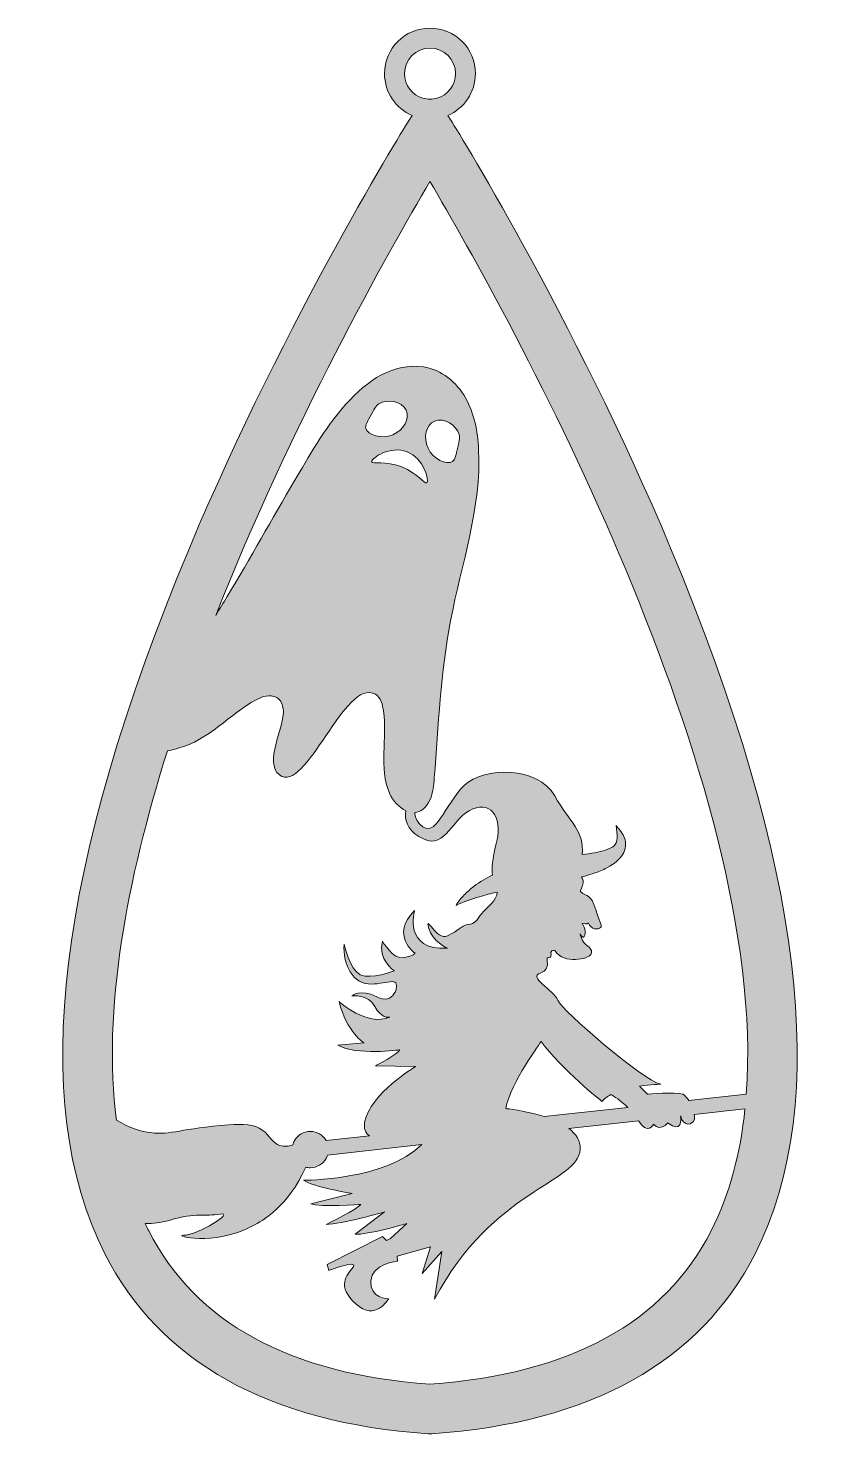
# Model space of a CAD drawing. Extents: x 752 to 2249, y -2809 to -191.
import ezdxf

# ---------------------------------------------------------------- set-up
doc = ezdxf.new("R2010")
doc.units = 0
doc.header["$MEASUREMENT"] = 0
doc.layers.add('Layer 1', color=7, linetype='Continuous')

msp = doc.modelspace()

# ---------------------------------------------------------------- hatches: boundary and pattern name
at = {"layer": 'Layer 1', "true_color": 0x6870b5}
h = msp.add_hatch(color=173, dxfattribs=at)
h.dxf.hatch_style = 2
edge = h.paths.add_edge_path()
edge.add_spline(control_points=[(1948.7, -1159), (1767, -725.2), (1541.8, -366.1), (1539.4, -362.5), (1539.4, -362.5), (1533.7, -353.4), (1533.7, -353.4), (1563.9, -340.5), (1585.1, -310.5), (1585.1, -275.5), (1585.1, -228.6), (1547.2, -190.8), (1500.4, -190.8), (1453.6, -190.8), (1415.7, -228.6), (1415.7, -275.5), (1415.7, -310.5), (1436.9, -340.5), (1467.1, -353.4), (1467.1, -353.4), (1461.4, -362.5), (1461.4, -362.5), (1459.1, -366.1), (1233.9, -725.2), (1052.2, -1159), (804.7, -1749.6), (751.6, -2191.5), (894.1, -2472.2), (997.1, -2674.8), (1200, -2788), (1497.3, -2808.5), (1497.3, -2808.5), (1500.4, -2808.7), (1500.4, -2808.7), (1500.4, -2808.7), (1503.6, -2808.5), (1503.6, -2808.5), (1800.8, -2788), (2003.8, -2674.8), (2106.7, -2472.2), (2249.3, -2191.5), (2196.2, -1749.6), (1948.7, -1159)], knot_values=[0, 0, 0, 0, 1, 1, 1, 2, 2, 2, 3, 3, 3, 4, 4, 4, 5, 5, 5, 6, 6, 6, 7, 7, 7, 8, 8, 8, 9, 9, 9, 10, 10, 10, 11, 11, 11, 12, 12, 12, 13, 13, 13, 14, 14, 14, 14], degree=3, periodic=1)
edge = h.paths.add_edge_path()
edge.add_spline(control_points=[(1452.9, -275.5), (1452.9, -249.3), (1474.2, -228), (1500.4, -228), (1526.7, -228), (1548, -249.3), (1548, -275.5), (1548, -297.3), (1533.4, -315.7), (1513.4, -321.2), (1509.3, -322.5), (1504.9, -323.1), (1500.4, -323.1), (1495.9, -323.1), (1491.5, -322.5), (1487.4, -321.2), (1467.5, -315.7), (1452.9, -297.3), (1452.9, -275.5)], knot_values=[0, 0, 0, 0, 1, 1, 1, 2, 2, 2, 3, 3, 3, 4, 4, 4, 5, 5, 5, 6, 6, 6, 6], degree=3, periodic=1)
edge = h.paths.add_edge_path()
edge.add_spline(control_points=[(1011.2, -1536.5), (1020.3, -1534.9), (1030.3, -1532.3), (1041.5, -1528.6), (1097, -1509.9), (1135, -1459.9), (1185.9, -1437.3), (1197.4, -1432.1), (1212.7, -1433), (1220.8, -1442.6), (1225.8, -1448.7), (1227.2, -1456.9), (1227.3, -1464.8), (1227.5, -1492.7), (1191.3, -1559.2), (1219.8, -1581.4), (1269.1, -1619.8), (1341.8, -1398.7), (1398.6, -1431.3), (1409, -1437.3), (1412.1, -1450.8), (1413.9, -1462.8), (1420.9, -1511.6), (1405, -1569.2), (1425, -1615.7), (1431.3, -1630.3), (1443, -1642.6), (1455.7, -1648.1), (1452.3, -1665.2), (1458.3, -1682.6), (1479.7, -1696.2), (1526.7, -1726), (1537.4, -1668.5), (1573.7, -1648.1), (1610, -1627.8), (1637.7, -1655.6), (1623.9, -1709), (1616.2, -1738.3), (1615.8, -1757), (1616.8, -1767.9), (1604.9, -1773.9), (1593.4, -1780.8), (1582.7, -1788.8), (1576.3, -1793.8), (1569.9, -1799), (1564.2, -1805), (1558.6, -1810.9), (1553.1, -1817.2), (1549.1, -1824.4), (1563.7, -1817.4), (1578.3, -1812.7), (1592.8, -1808.3), (1603.7, -1805.2), (1614.5, -1802.4), (1625.3, -1799.8), (1626.6, -1814.6), (1605.5, -1828.4), (1596.7, -1839.9), (1587.4, -1851.9), (1585, -1858.2), (1571, -1860.3), (1557.2, -1862.5), (1553.7, -1871.9), (1533.2, -1881.2), (1512.6, -1890.5), (1491.7, -1840.3), (1497.6, -1865.7), (1497.7, -1866.2), (1497.9, -1866.7), (1498, -1867.2), (1504.6, -1891.5), (1533.2, -1904.4), (1533.2, -1904.4), (1450.1, -1909), (1471.5, -1834.2), (1471.5, -1834.2), (1425.3, -1880.4), (1472.5, -1913.5), (1472.5, -1913.5), (1472.5, -1913.5), (1470.4, -1918.3), (1451.2, -1922), (1431.9, -1925.8), (1411.7, -1891.1), (1411.7, -1891.1), (1402.3, -1924.4), (1433.6, -1946.3), (1433.6, -1946.3), (1433.6, -1946.3), (1390.3, -1963.2), (1370.5, -1953.6), (1350.8, -1943.9), (1340.4, -1896.9), (1340.4, -1896.9), (1340.4, -1896.9), (1336.4, -1933), (1359.4, -1958.4), (1382.3, -1983.7), (1425, -1961.8), (1434.9, -1967.4), (1444.7, -1973.1), (1432.2, -2011.4), (1401.3, -1994.9), (1370.3, -1978.3), (1355.1, -1993.3), (1355.1, -1993.3), (1355.1, -1993.3), (1384.9, -1988.5), (1397.8, -2012.8), (1409.6, -2035.3), (1423.2, -2033.1), (1425.3, -2032.7), (1383.6, -2050.8), (1331, -2003.7), (1331, -2003.7), (1345.4, -2061.4), (1377.5, -2080.6), (1377.5, -2080.6), (1377.5, -2080.6), (1328.6, -2084.6), (1328.6, -2084.6), (1363.1, -2104.6), (1444, -2093.4), (1444, -2093.4), (1440.8, -2102.2), (1399.1, -2123), (1399.1, -2123), (1399.1, -2123), (1473.6, -2124.6), (1473.6, -2124.6), (1473.6, -2124.6), (1389.5, -2173.5), (1378.7, -2228.4), (1376.4, -2240), (1380.3, -2248), (1387.8, -2253.7), (1387.8, -2253.7), (1306.8, -2262.6), (1306.8, -2262.6), (1306.8, -2262.5), (1306.8, -2262.4), (1306.7, -2262.3), (1300.7, -2251.8), (1289.5, -2245.4), (1277.4, -2245.4), (1265.3, -2245.4), (1254.1, -2251.8), (1248.1, -2262.3), (1246.7, -2264.9), (1245.6, -2267.6), (1244.7, -2270.4), (1237, -2273.1), (1228.8, -2274.2), (1220.8, -2271.7), (1206.2, -2267.1), (1203.3, -2254), (1188.8, -2243.4), (1172.1, -2231.2), (1152.6, -2231.4), (1125.7, -2233.3), (1036.8, -2239.4), (1018.2, -2252.8), (979.4, -2247.7), (963.7, -2245.6), (941.7, -2240.1), (916, -2224.2), (889.8, -2021.6), (935, -1778.2), (1011.2, -1536.5)], knot_values=[0, 0, 0, 0, 1, 1, 1, 2, 2, 2, 3, 3, 3, 4, 4, 4, 5, 5, 5, 6, 6, 6, 7, 7, 7, 8, 8, 8, 9, 9, 9, 10, 10, 10, 11, 11, 11, 12, 12, 12, 13, 13, 13, 14, 14, 14, 15, 15, 15, 16, 16, 16, 17, 17, 17, 18, 18, 18, 19, 19, 19, 20, 20, 20, 21, 21, 21, 22, 22, 22, 23, 23, 23, 24, 24, 24, 25, 25, 25, 26, 26, 26, 27, 27, 27, 28, 28, 28, 29, 29, 29, 30, 30, 30, 31, 31, 31, 32, 32, 32, 33, 33, 33, 34, 34, 34, 35, 35, 35, 36, 36, 36, 37, 37, 37, 38, 38, 38, 39, 39, 39, 40, 40, 40, 41, 41, 41, 42, 42, 42, 43, 43, 43, 44, 44, 44, 45, 45, 45, 46, 46, 46, 47, 47, 47, 48, 48, 48, 49, 49, 49, 50, 50, 50, 51, 51, 51, 52, 52, 52, 53, 53, 53, 54, 54, 54, 55, 55, 55, 56, 56, 56, 56], degree=3, periodic=1)
edge = h.paths.add_edge_path()
edge.add_spline(control_points=[(1496.8, -973.2), (1487.5, -952.5), (1493, -929.8), (1509, -922.7), (1526.7, -914.8), (1550.1, -931.1), (1554.7, -947.4), (1556.5, -953.9), (1554.6, -961.4), (1551, -976.4), (1547.9, -989.1), (1546.4, -995.5), (1542.5, -998), (1531.8, -1004.8), (1505.9, -993.5), (1496.8, -973.2)], knot_values=[0, 0, 0, 0, 1, 1, 1, 2, 2, 2, 3, 3, 3, 4, 4, 4, 5, 5, 5, 5], degree=3, periodic=1)
edge = h.paths.add_edge_path()
edge.add_spline(control_points=[(1494.3, -1037.3), (1490.2, -1040.5), (1478.3, -1019.9), (1447.8, -1008), (1416.4, -995.8), (1393.1, -1003.4), (1392.1, -998.2), (1390.8, -991.5), (1426.8, -967.8), (1457.7, -979.7), (1488.7, -991.6), (1499.7, -1033.3), (1494.3, -1037.3)], knot_values=[0, 0, 0, 0, 1, 1, 1, 2, 2, 2, 3, 3, 3, 4, 4, 4, 4], degree=3, periodic=1)
edge = h.paths.add_edge_path()
edge.add_spline(control_points=[(1431.2, -948.1), (1410.9, -957.2), (1384, -948.2), (1380.7, -936), (1379.5, -931.6), (1382.6, -925.8), (1388.7, -914.3), (1396.1, -900.7), (1399.7, -893.9), (1405.4, -890.2), (1419.7, -881.2), (1448, -884.6), (1455.9, -902.4), (1463, -918.4), (1451.9, -938.9), (1431.2, -948.1)], knot_values=[0, 0, 0, 0, 1, 1, 1, 2, 2, 2, 3, 3, 3, 4, 4, 4, 5, 5, 5, 5], degree=3, periodic=1)
edge = h.paths.add_edge_path()
edge.add_spline(control_points=[(2024.5, -2430.3), (1937.6, -2601.4), (1761.3, -2697.6), (1500.4, -2716.2), (1239.6, -2697.6), (1063.3, -2601.4), (976.4, -2430.5), (974.1, -2426.1), (971.9, -2421.5), (969.8, -2416.9), (984, -2417.1), (999.1, -2415.6), (1014.2, -2411.1), (1067, -2395.1), (1079.9, -2404.7), (1109.2, -2399.3), (1138.6, -2394), (1068.2, -2438.8), (1040.9, -2438.8), (1022.9, -2438.8), (1095.6, -2460.8), (1169.9, -2421.3), (1188.8, -2411.2), (1235.5, -2386.9), (1268.8, -2311.9), (1271.6, -2312.6), (1274.4, -2313), (1277.4, -2313), (1289.5, -2313), (1300.7, -2306.5), (1306.7, -2296.1), (1308, -2294), (1308.9, -2291.7), (1309.5, -2289.4), (1309.5, -2289.4), (1485.2, -2270), (1485.2, -2270), (1417.1, -2337.2), (1264.9, -2336.4), (1264.9, -2336.4), (1283.4, -2349.3), (1355.5, -2360.9), (1355.5, -2360.9), (1355.5, -2360.9), (1278.6, -2380.1), (1278.6, -2380.1), (1294.7, -2386.9), (1371.5, -2381.3), (1371.5, -2381.3), (1369.1, -2388.1), (1306.7, -2418.6), (1306.7, -2418.6), (1333.9, -2418.6), (1415.6, -2395.3), (1415.6, -2395.3), (1415.6, -2395.3), (1360.7, -2437), (1360.7, -2437), (1383.2, -2438.2), (1453.1, -2418.2), (1457.4, -2417), (1457.4, -2417), (1427.1, -2445), (1427.1, -2445), (1427.1, -2445), (1419.5, -2448.6), (1419.5, -2448.6), (1419.5, -2448.6), (1412, -2440.9), (1412, -2440.9), (1412, -2440.9), (1309.1, -2493), (1309.1, -2493), (1309.1, -2493), (1311.8, -2504.3), (1311.8, -2504.3), (1311.8, -2504.3), (1368.7, -2483), (1357.1, -2498.3), (1345.4, -2513.5), (1325.5, -2533.5), (1362.3, -2566.7), (1399.1, -2600), (1423.1, -2557.1), (1423.1, -2557.1), (1423.1, -2557.1), (1388.3, -2556.7), (1389.9, -2524.3), (1391.5, -2491.8), (1439.8, -2486.8), (1439.8, -2486.8), (1439.8, -2486.8), (1439.2, -2477.9), (1439.2, -2477.9), (1439.2, -2477.9), (1501.6, -2460.2), (1501.6, -2460.2), (1501.6, -2460.2), (1485.6, -2509.9), (1485.6, -2509.9), (1485.6, -2509.9), (1522.5, -2469), (1522.5, -2469), (1522.5, -2469), (1508.8, -2557.9), (1508.8, -2557.9), (1618.5, -2352), (1777.1, -2341.2), (1780.4, -2278.7), (1781.2, -2262.7), (1772.4, -2250), (1759.1, -2239.8), (1759.1, -2239.8), (1888.9, -2225.5), (1888.9, -2225.5), (1905.8, -2253.4), (1917.1, -2232.1), (1917.1, -2232.1), (1930.3, -2246.7), (1943.3, -2229.6), (1943.3, -2229.6), (1970.5, -2249.9), (1968.4, -2223.1), (1967.5, -2216.8), (1967.5, -2216.8), (1967.6, -2216.8), (1967.6, -2216.8), (1972.2, -2238.4), (1990.6, -2233), (1992.9, -2223.6), (1993.5, -2221.3), (1993.3, -2218), (1992.7, -2214.1), (1992.7, -2214.1), (2087.4, -2203.6), (2087.4, -2203.6), (2078.8, -2286.6), (2058.6, -2363), (2024.5, -2430.3)], knot_values=[0, 0, 0, 0, 1, 1, 1, 2, 2, 2, 3, 3, 3, 4, 4, 4, 5, 5, 5, 6, 6, 6, 7, 7, 7, 8, 8, 8, 9, 9, 9, 10, 10, 10, 11, 11, 11, 12, 12, 12, 13, 13, 13, 14, 14, 14, 15, 15, 15, 16, 16, 16, 17, 17, 17, 18, 18, 18, 19, 19, 19, 20, 20, 20, 21, 21, 21, 22, 22, 22, 23, 23, 23, 24, 24, 24, 25, 25, 25, 26, 26, 26, 27, 27, 27, 28, 28, 28, 29, 29, 29, 30, 30, 30, 31, 31, 31, 32, 32, 32, 33, 33, 33, 34, 34, 34, 35, 35, 35, 36, 36, 36, 37, 37, 37, 38, 38, 38, 39, 39, 39, 40, 40, 40, 41, 41, 41, 42, 42, 42, 43, 43, 43, 44, 44, 44, 45, 45, 45, 46, 46, 46, 46], degree=3, periodic=1)
edge = h.paths.add_edge_path()
edge.add_spline(control_points=[(1641.5, -2202.9), (1651.1, -2153.8), (1707.7, -2077.9), (1707.7, -2077.9), (1744.5, -2129.1), (1820.9, -2189.5), (1820.9, -2189.5), (1824.9, -2184.5), (1830.8, -2180.5), (1837.6, -2176.9), (1842.3, -2179.5), (1856, -2187.8), (1869.2, -2200.6), (1869.2, -2200.6), (1713.3, -2217.7), (1713.3, -2217.7), (1677.8, -2206.3), (1641.5, -2202.9), (1641.5, -2202.9)], knot_values=[0, 0, 0, 0, 1, 1, 1, 2, 2, 2, 3, 3, 3, 4, 4, 4, 5, 5, 5, 6, 6, 6, 6], degree=3, periodic=1)
edge = h.paths.add_edge_path()
edge.add_spline(control_points=[(2089.8, -2176.2), (2089.8, -2176.2), (1982.9, -2188), (1982.9, -2188), (1979.5, -2182.4), (1975.6, -2178), (1971.3, -2176.3), (1958.1, -2171.1), (1905.6, -2176.3), (1905.6, -2176.3), (1905.6, -2176.3), (1890.7, -2161.3), (1890.7, -2161.3), (1912.4, -2157.9), (1930.3, -2157.5), (1930.3, -2157.5), (1896.2, -2149.4), (1746.3, -2020.3), (1738.5, -2001.1), (1730.7, -1981.9), (1682.6, -1958.7), (1705.9, -1950.4), (1729, -1942.2), (1713.6, -1922.2), (1720.6, -1921.8), (1727.7, -1921.5), (1725.7, -1918.4), (1725.9, -1912.2), (1726.1, -1906), (1733.7, -1909), (1733.7, -1909), (1749.9, -1935.2), (1796.3, -1924), (1800.1, -1915.8), (1804, -1907.6), (1799.7, -1904.8), (1791.3, -1898.2), (1783.8, -1892.3), (1780.6, -1879.8), (1780.2, -1877.5), (1781.1, -1879.5), (1785.7, -1889.1), (1788.9, -1880), (1792.5, -1869.8), (1784, -1858.1), (1784, -1858.1), (1793.9, -1860.3), (1795.5, -1857.4), (1795.5, -1857.4), (1800.4, -1870.1), (1814.3, -1869.8), (1818.2, -1865.6), (1822, -1861.4), (1819.1, -1864), (1809.5, -1832.8), (1799.9, -1801.5), (1790.7, -1807.6), (1785.5, -1802.3), (1780.4, -1797.1), (1778.3, -1802.7), (1784.7, -1787.5), (1787.6, -1780.6), (1785.9, -1775.4), (1783, -1771.5), (1786.9, -1770.6), (1790.7, -1769.6), (1794.6, -1768.3), (1794.6, -1768.3), (1806.4, -1764.6), (1806.4, -1764.6), (1810.4, -1763.2), (1814.3, -1761.6), (1818.2, -1760), (1822.2, -1758.6), (1826, -1756.5), (1829.9, -1754.5), (1829.9, -1754.5), (1835.7, -1751.4), (1835.7, -1751.4), (1837.7, -1750.2), (1839.6, -1748.8), (1841.5, -1747.6), (1848.9, -1742.7), (1856.7, -1735.5), (1861.6, -1725.9), (1864, -1721.1), (1865.2, -1715.4), (1865, -1710.2), (1864.8, -1704.9), (1863.5, -1700.2), (1861.6, -1696.1), (1857.8, -1688), (1852.5, -1681.9), (1847.1, -1675.9), (1848.1, -1684), (1849.7, -1692), (1849.5, -1698.9), (1849.1, -1706.1), (1846.9, -1710.9), (1843, -1713.9), (1835.4, -1720.2), (1821.3, -1723.7), (1807.7, -1726.3), (1800.1, -1727.8), (1792.2, -1728.9), (1784.1, -1729.8), (1788.1, -1685), (1761.9, -1671.5), (1732.8, -1620.4), (1701.8, -1565.9), (1601.5, -1564.9), (1564.1, -1601.2), (1526.7, -1637.4), (1511.8, -1703.7), (1481.9, -1673.8), (1475, -1667), (1472.3, -1659.2), (1472, -1651.2), (1482.9, -1650.4), (1493.2, -1643.4), (1500.5, -1627.5), (1506.2, -1614.8), (1507.4, -1600.6), (1508.4, -1586.8), (1515.9, -1489.1), (1520.2, -1390.9), (1538.7, -1294.7), (1559, -1188.4), (1596.7, -1083.4), (1591, -975.3), (1589.3, -941.9), (1583.1, -908.1), (1566.5, -879.1), (1549.9, -850.1), (1521.5, -826.5), (1488.5, -821.7), (1375.6, -805.5), (1295.5, -952.9), (1248.5, -1032.9), (1206, -1105.2), (1165.6, -1177.9), (1122.8, -1249), (1115.6, -1260.9), (1108.4, -1272.7), (1101.2, -1284.4), (1242.3, -927.4), (1422.3, -608.6), (1500.4, -476.4), (1644.2, -719.6), (2132.7, -1594), (2089.8, -2176.2)], knot_values=[0, 0, 0, 0, 1, 1, 1, 2, 2, 2, 3, 3, 3, 4, 4, 4, 5, 5, 5, 6, 6, 6, 7, 7, 7, 8, 8, 8, 9, 9, 9, 10, 10, 10, 11, 11, 11, 12, 12, 12, 13, 13, 13, 14, 14, 14, 15, 15, 15, 16, 16, 16, 17, 17, 17, 18, 18, 18, 19, 19, 19, 20, 20, 20, 21, 21, 21, 22, 22, 22, 23, 23, 23, 24, 24, 24, 25, 25, 25, 26, 26, 26, 27, 27, 27, 28, 28, 28, 29, 29, 29, 30, 30, 30, 31, 31, 31, 32, 32, 32, 33, 33, 33, 34, 34, 34, 35, 35, 35, 36, 36, 36, 37, 37, 37, 38, 38, 38, 39, 39, 39, 40, 40, 40, 41, 41, 41, 42, 42, 42, 43, 43, 43, 44, 44, 44, 45, 45, 45, 46, 46, 46, 47, 47, 47, 48, 48, 48, 49, 49, 49, 50, 50, 50, 50], degree=3, periodic=1)

# ---------------------------------------------------------------- linework, layer by layer
at = {"layer": 'Layer 1', "lineweight": 0}
for points, knots in [([(1948.7, -1159), (1767, -725.2), (1541.8, -366.1), (1539.4, -362.5), (1539.4, -362.5), (1533.7, -353.4), (1533.7, -353.4), (1563.9, -340.5), (1585.1, -310.5), (1585.1, -275.5), (1585.1, -228.6), (1547.2, -190.8), (1500.4, -190.8), (1453.6, -190.8), (1415.7, -228.6), (1415.7, -275.5), (1415.7, -310.5), (1436.9, -340.5), (1467.1, -353.4), (1467.1, -353.4), (1461.4, -362.5), (1461.4, -362.5), (1459.1, -366.1), (1233.9, -725.2), (1052.2, -1159), (804.7, -1749.6), (751.6, -2191.5), (894.1, -2472.2), (997.1, -2674.8), (1200, -2788), (1497.3, -2808.5), (1497.3, -2808.5), (1500.4, -2808.7), (1500.4, -2808.7), (1500.4, -2808.7), (1503.6, -2808.5), (1503.6, -2808.5), (1800.8, -2788), (2003.8, -2674.8), (2106.7, -2472.2), (2249.3, -2191.5), (2196.2, -1749.6), (1948.7, -1159)], [0, 0, 0, 0, 1, 1, 1, 2, 2, 2, 3, 3, 3, 4, 4, 4, 5, 5, 5, 6, 6, 6, 7, 7, 7, 8, 8, 8, 9, 9, 9, 10, 10, 10, 11, 11, 11, 12, 12, 12, 13, 13, 13, 14, 14, 14, 14]), ([(1452.9, -275.5), (1452.9, -249.3), (1474.2, -228), (1500.4, -228), (1526.7, -228), (1548, -249.3), (1548, -275.5), (1548, -297.3), (1533.4, -315.7), (1513.4, -321.2), (1509.3, -322.5), (1504.9, -323.1), (1500.4, -323.1), (1495.9, -323.1), (1491.5, -322.5), (1487.4, -321.2), (1467.5, -315.7), (1452.9, -297.3), (1452.9, -275.5)], [0, 0, 0, 0, 1, 1, 1, 2, 2, 2, 3, 3, 3, 4, 4, 4, 5, 5, 5, 6, 6, 6, 6]), ([(2089.8, -2176.2), (2089.8, -2176.2), (1982.9, -2188), (1982.9, -2188), (1979.5, -2182.4), (1975.6, -2178), (1971.3, -2176.3), (1958.1, -2171.1), (1905.6, -2176.3), (1905.6, -2176.3), (1905.6, -2176.3), (1890.7, -2161.3), (1890.7, -2161.3), (1912.4, -2157.9), (1930.3, -2157.5), (1930.3, -2157.5), (1896.2, -2149.4), (1746.3, -2020.3), (1738.5, -2001.1), (1730.7, -1981.9), (1682.6, -1958.7), (1705.9, -1950.4), (1729, -1942.2), (1713.6, -1922.2), (1720.6, -1921.8), (1727.7, -1921.5), (1725.7, -1918.4), (1725.9, -1912.2), (1726.1, -1906), (1733.7, -1909), (1733.7, -1909), (1749.9, -1935.2), (1796.3, -1924), (1800.1, -1915.8), (1804, -1907.6), (1799.7, -1904.8), (1791.3, -1898.2), (1783.8, -1892.3), (1780.6, -1879.8), (1780.2, -1877.5), (1781.1, -1879.5), (1785.7, -1889.1), (1788.9, -1880), (1792.5, -1869.8), (1784, -1858.1), (1784, -1858.1), (1793.9, -1860.3), (1795.5, -1857.4), (1795.5, -1857.4), (1800.4, -1870.1), (1814.3, -1869.8), (1818.2, -1865.6), (1822, -1861.4), (1819.1, -1864), (1809.5, -1832.8), (1799.9, -1801.5), (1790.7, -1807.6), (1785.5, -1802.3), (1780.4, -1797.1), (1778.3, -1802.7), (1784.7, -1787.5), (1787.6, -1780.6), (1785.9, -1775.4), (1783, -1771.5), (1786.9, -1770.6), (1790.7, -1769.6), (1794.6, -1768.3), (1794.6, -1768.3), (1806.4, -1764.6), (1806.4, -1764.6), (1810.4, -1763.2), (1814.3, -1761.6), (1818.2, -1760), (1822.2, -1758.6), (1826, -1756.5), (1829.9, -1754.5), (1829.9, -1754.5), (1835.7, -1751.4), (1835.7, -1751.4), (1837.7, -1750.2), (1839.6, -1748.8), (1841.5, -1747.6), (1848.9, -1742.7), (1856.7, -1735.5), (1861.6, -1725.9), (1864, -1721.1), (1865.2, -1715.4), (1865, -1710.2), (1864.8, -1704.9), (1863.5, -1700.2), (1861.6, -1696.1), (1857.8, -1688), (1852.5, -1681.9), (1847.1, -1675.9), (1848.1, -1684), (1849.7, -1692), (1849.5, -1698.9), (1849.1, -1706.1), (1846.9, -1710.9), (1843, -1713.9), (1835.4, -1720.2), (1821.3, -1723.7), (1807.7, -1726.3), (1800.1, -1727.8), (1792.2, -1728.9), (1784.1, -1729.8), (1788.1, -1685), (1761.9, -1671.5), (1732.8, -1620.4), (1701.8, -1565.9), (1601.5, -1564.9), (1564.1, -1601.2), (1526.7, -1637.4), (1511.8, -1703.7), (1481.9, -1673.8), (1475, -1667), (1472.3, -1659.2), (1472, -1651.2), (1482.9, -1650.4), (1493.2, -1643.4), (1500.5, -1627.5), (1506.2, -1614.8), (1507.4, -1600.6), (1508.4, -1586.8), (1515.9, -1489.1), (1520.2, -1390.9), (1538.7, -1294.7), (1559, -1188.4), (1596.7, -1083.4), (1591, -975.3), (1589.3, -941.9), (1583.1, -908.1), (1566.5, -879.1), (1549.9, -850.1), (1521.5, -826.5), (1488.5, -821.7), (1375.6, -805.5), (1295.5, -952.9), (1248.5, -1032.9), (1206, -1105.2), (1165.6, -1177.9), (1122.8, -1249), (1115.6, -1260.9), (1108.4, -1272.7), (1101.2, -1284.4), (1242.3, -927.4), (1422.3, -608.6), (1500.4, -476.4), (1644.2, -719.6), (2132.7, -1594), (2089.8, -2176.2)], [0, 0, 0, 0, 1, 1, 1, 2, 2, 2, 3, 3, 3, 4, 4, 4, 5, 5, 5, 6, 6, 6, 7, 7, 7, 8, 8, 8, 9, 9, 9, 10, 10, 10, 11, 11, 11, 12, 12, 12, 13, 13, 13, 14, 14, 14, 15, 15, 15, 16, 16, 16, 17, 17, 17, 18, 18, 18, 19, 19, 19, 20, 20, 20, 21, 21, 21, 22, 22, 22, 23, 23, 23, 24, 24, 24, 25, 25, 25, 26, 26, 26, 27, 27, 27, 28, 28, 28, 29, 29, 29, 30, 30, 30, 31, 31, 31, 32, 32, 32, 33, 33, 33, 34, 34, 34, 35, 35, 35, 36, 36, 36, 37, 37, 37, 38, 38, 38, 39, 39, 39, 40, 40, 40, 41, 41, 41, 42, 42, 42, 43, 43, 43, 44, 44, 44, 45, 45, 45, 46, 46, 46, 47, 47, 47, 48, 48, 48, 49, 49, 49, 50, 50, 50, 50]), ([(1431.2, -948.1), (1410.9, -957.2), (1384, -948.2), (1380.7, -936), (1379.5, -931.6), (1382.6, -925.8), (1388.7, -914.3), (1396.1, -900.7), (1399.7, -893.9), (1405.4, -890.2), (1419.7, -881.2), (1448, -884.6), (1455.9, -902.4), (1463, -918.4), (1451.9, -938.9), (1431.2, -948.1)], [0, 0, 0, 0, 1, 1, 1, 2, 2, 2, 3, 3, 3, 4, 4, 4, 5, 5, 5, 5]), ([(1496.8, -973.2), (1487.5, -952.5), (1493, -929.8), (1509, -922.7), (1526.7, -914.8), (1550.1, -931.1), (1554.7, -947.4), (1556.5, -953.9), (1554.6, -961.4), (1551, -976.4), (1547.9, -989.1), (1546.4, -995.5), (1542.5, -998), (1531.8, -1004.8), (1505.9, -993.5), (1496.8, -973.2)], [0, 0, 0, 0, 1, 1, 1, 2, 2, 2, 3, 3, 3, 4, 4, 4, 5, 5, 5, 5]), ([(1494.3, -1037.3), (1490.2, -1040.5), (1478.3, -1019.9), (1447.8, -1008), (1416.4, -995.8), (1393.1, -1003.4), (1392.1, -998.2), (1390.8, -991.5), (1426.8, -967.8), (1457.7, -979.7), (1488.7, -991.6), (1499.7, -1033.3), (1494.3, -1037.3)], [0, 0, 0, 0, 1, 1, 1, 2, 2, 2, 3, 3, 3, 4, 4, 4, 4]), ([(1011.2, -1536.5), (1020.3, -1534.9), (1030.3, -1532.3), (1041.5, -1528.6), (1097, -1509.9), (1135, -1459.9), (1185.9, -1437.3), (1197.4, -1432.1), (1212.7, -1433), (1220.8, -1442.6), (1225.8, -1448.7), (1227.2, -1456.9), (1227.3, -1464.8), (1227.5, -1492.7), (1191.3, -1559.2), (1219.8, -1581.4), (1269.1, -1619.8), (1341.8, -1398.7), (1398.6, -1431.3), (1409, -1437.3), (1412.1, -1450.8), (1413.9, -1462.8), (1420.9, -1511.6), (1405, -1569.2), (1425, -1615.7), (1431.3, -1630.3), (1443, -1642.6), (1455.7, -1648.1), (1452.3, -1665.2), (1458.3, -1682.6), (1479.7, -1696.2), (1526.7, -1726), (1537.4, -1668.5), (1573.7, -1648.1), (1610, -1627.8), (1637.7, -1655.6), (1623.9, -1709), (1616.2, -1738.3), (1615.8, -1757), (1616.8, -1767.9), (1604.9, -1773.9), (1593.4, -1780.8), (1582.7, -1788.8), (1576.3, -1793.8), (1569.9, -1799), (1564.2, -1805), (1558.6, -1810.9), (1553.1, -1817.2), (1549.1, -1824.4), (1563.7, -1817.4), (1578.3, -1812.7), (1592.8, -1808.3), (1603.7, -1805.2), (1614.5, -1802.4), (1625.3, -1799.8), (1626.6, -1814.6), (1605.5, -1828.4), (1596.7, -1839.9), (1587.4, -1851.9), (1585, -1858.2), (1571, -1860.3), (1557.2, -1862.5), (1553.7, -1871.9), (1533.2, -1881.2), (1512.6, -1890.5), (1491.7, -1840.3), (1497.6, -1865.7), (1497.7, -1866.2), (1497.9, -1866.7), (1498, -1867.2), (1504.6, -1891.5), (1533.2, -1904.4), (1533.2, -1904.4), (1450.1, -1909), (1471.5, -1834.2), (1471.5, -1834.2), (1425.3, -1880.4), (1472.5, -1913.5), (1472.5, -1913.5), (1472.5, -1913.5), (1470.4, -1918.3), (1451.2, -1922), (1431.9, -1925.8), (1411.7, -1891.1), (1411.7, -1891.1), (1402.3, -1924.4), (1433.6, -1946.3), (1433.6, -1946.3), (1433.6, -1946.3), (1390.3, -1963.2), (1370.5, -1953.6), (1350.8, -1943.9), (1340.4, -1896.9), (1340.4, -1896.9), (1340.4, -1896.9), (1336.4, -1933), (1359.4, -1958.4), (1382.3, -1983.7), (1425, -1961.8), (1434.9, -1967.4), (1444.7, -1973.1), (1432.2, -2011.4), (1401.3, -1994.9), (1370.3, -1978.3), (1355.1, -1993.3), (1355.1, -1993.3), (1355.1, -1993.3), (1384.9, -1988.5), (1397.8, -2012.8), (1409.6, -2035.3), (1423.2, -2033.1), (1425.3, -2032.7), (1383.6, -2050.8), (1331, -2003.7), (1331, -2003.7), (1345.4, -2061.4), (1377.5, -2080.6), (1377.5, -2080.6), (1377.5, -2080.6), (1328.6, -2084.6), (1328.6, -2084.6), (1363.1, -2104.6), (1444, -2093.4), (1444, -2093.4), (1440.8, -2102.2), (1399.1, -2123), (1399.1, -2123), (1399.1, -2123), (1473.6, -2124.6), (1473.6, -2124.6), (1473.6, -2124.6), (1389.5, -2173.5), (1378.7, -2228.4), (1376.4, -2240), (1380.3, -2248), (1387.8, -2253.7), (1387.8, -2253.7), (1306.8, -2262.6), (1306.8, -2262.6), (1306.8, -2262.5), (1306.8, -2262.4), (1306.7, -2262.3), (1300.7, -2251.8), (1289.5, -2245.4), (1277.4, -2245.4), (1265.3, -2245.4), (1254.1, -2251.8), (1248.1, -2262.3), (1246.7, -2264.9), (1245.6, -2267.6), (1244.7, -2270.4), (1237, -2273.1), (1228.8, -2274.2), (1220.8, -2271.7), (1206.2, -2267.1), (1203.3, -2254), (1188.8, -2243.4), (1172.1, -2231.2), (1152.6, -2231.4), (1125.7, -2233.3), (1036.8, -2239.4), (1018.2, -2252.8), (979.4, -2247.7), (963.7, -2245.6), (941.7, -2240.1), (916, -2224.2), (889.8, -2021.6), (935, -1778.2), (1011.2, -1536.5)], [0, 0, 0, 0, 1, 1, 1, 2, 2, 2, 3, 3, 3, 4, 4, 4, 5, 5, 5, 6, 6, 6, 7, 7, 7, 8, 8, 8, 9, 9, 9, 10, 10, 10, 11, 11, 11, 12, 12, 12, 13, 13, 13, 14, 14, 14, 15, 15, 15, 16, 16, 16, 17, 17, 17, 18, 18, 18, 19, 19, 19, 20, 20, 20, 21, 21, 21, 22, 22, 22, 23, 23, 23, 24, 24, 24, 25, 25, 25, 26, 26, 26, 27, 27, 27, 28, 28, 28, 29, 29, 29, 30, 30, 30, 31, 31, 31, 32, 32, 32, 33, 33, 33, 34, 34, 34, 35, 35, 35, 36, 36, 36, 37, 37, 37, 38, 38, 38, 39, 39, 39, 40, 40, 40, 41, 41, 41, 42, 42, 42, 43, 43, 43, 44, 44, 44, 45, 45, 45, 46, 46, 46, 47, 47, 47, 48, 48, 48, 49, 49, 49, 50, 50, 50, 51, 51, 51, 52, 52, 52, 53, 53, 53, 54, 54, 54, 55, 55, 55, 56, 56, 56, 56]), ([(1641.5, -2202.9), (1651.1, -2153.8), (1707.7, -2077.9), (1707.7, -2077.9), (1744.5, -2129.1), (1820.9, -2189.5), (1820.9, -2189.5), (1824.9, -2184.5), (1830.8, -2180.5), (1837.6, -2176.9), (1842.3, -2179.5), (1856, -2187.8), (1869.2, -2200.6), (1869.2, -2200.6), (1713.3, -2217.7), (1713.3, -2217.7), (1677.8, -2206.3), (1641.5, -2202.9), (1641.5, -2202.9)], [0, 0, 0, 0, 1, 1, 1, 2, 2, 2, 3, 3, 3, 4, 4, 4, 5, 5, 5, 6, 6, 6, 6]), ([(2024.5, -2430.3), (1937.6, -2601.4), (1761.3, -2697.6), (1500.4, -2716.2), (1239.6, -2697.6), (1063.3, -2601.4), (976.4, -2430.5), (974.1, -2426.1), (971.9, -2421.5), (969.8, -2416.9), (984, -2417.1), (999.1, -2415.6), (1014.2, -2411.1), (1067, -2395.1), (1079.9, -2404.7), (1109.2, -2399.3), (1138.6, -2394), (1068.2, -2438.8), (1040.9, -2438.8), (1022.9, -2438.8), (1095.6, -2460.8), (1169.9, -2421.3), (1188.8, -2411.2), (1235.5, -2386.9), (1268.8, -2311.9), (1271.6, -2312.6), (1274.4, -2313), (1277.4, -2313), (1289.5, -2313), (1300.7, -2306.5), (1306.7, -2296.1), (1308, -2294), (1308.9, -2291.7), (1309.5, -2289.4), (1309.5, -2289.4), (1485.2, -2270), (1485.2, -2270), (1417.1, -2337.2), (1264.9, -2336.4), (1264.9, -2336.4), (1283.4, -2349.3), (1355.5, -2360.9), (1355.5, -2360.9), (1355.5, -2360.9), (1278.6, -2380.1), (1278.6, -2380.1), (1294.7, -2386.9), (1371.5, -2381.3), (1371.5, -2381.3), (1369.1, -2388.1), (1306.7, -2418.6), (1306.7, -2418.6), (1333.9, -2418.6), (1415.6, -2395.3), (1415.6, -2395.3), (1415.6, -2395.3), (1360.7, -2437), (1360.7, -2437), (1383.2, -2438.2), (1453.1, -2418.2), (1457.4, -2417), (1457.4, -2417), (1427.1, -2445), (1427.1, -2445), (1427.1, -2445), (1419.5, -2448.6), (1419.5, -2448.6), (1419.5, -2448.6), (1412, -2440.9), (1412, -2440.9), (1412, -2440.9), (1309.1, -2493), (1309.1, -2493), (1309.1, -2493), (1311.8, -2504.3), (1311.8, -2504.3), (1311.8, -2504.3), (1368.7, -2483), (1357.1, -2498.3), (1345.4, -2513.5), (1325.5, -2533.5), (1362.3, -2566.7), (1399.1, -2600), (1423.1, -2557.1), (1423.1, -2557.1), (1423.1, -2557.1), (1388.3, -2556.7), (1389.9, -2524.3), (1391.5, -2491.8), (1439.8, -2486.8), (1439.8, -2486.8), (1439.8, -2486.8), (1439.2, -2477.9), (1439.2, -2477.9), (1439.2, -2477.9), (1501.6, -2460.2), (1501.6, -2460.2), (1501.6, -2460.2), (1485.6, -2509.9), (1485.6, -2509.9), (1485.6, -2509.9), (1522.5, -2469), (1522.5, -2469), (1522.5, -2469), (1508.8, -2557.9), (1508.8, -2557.9), (1618.5, -2352), (1777.1, -2341.2), (1780.4, -2278.7), (1781.2, -2262.7), (1772.4, -2250), (1759.1, -2239.8), (1759.1, -2239.8), (1888.9, -2225.5), (1888.9, -2225.5), (1905.8, -2253.4), (1917.1, -2232.1), (1917.1, -2232.1), (1930.3, -2246.7), (1943.3, -2229.6), (1943.3, -2229.6), (1970.5, -2249.9), (1968.4, -2223.1), (1967.5, -2216.8), (1967.5, -2216.8), (1967.6, -2216.8), (1967.6, -2216.8), (1972.2, -2238.4), (1990.6, -2233), (1992.9, -2223.6), (1993.5, -2221.3), (1993.3, -2218), (1992.7, -2214.1), (1992.7, -2214.1), (2087.4, -2203.6), (2087.4, -2203.6), (2078.8, -2286.6), (2058.6, -2363), (2024.5, -2430.3)], [0, 0, 0, 0, 1, 1, 1, 2, 2, 2, 3, 3, 3, 4, 4, 4, 5, 5, 5, 6, 6, 6, 7, 7, 7, 8, 8, 8, 9, 9, 9, 10, 10, 10, 11, 11, 11, 12, 12, 12, 13, 13, 13, 14, 14, 14, 15, 15, 15, 16, 16, 16, 17, 17, 17, 18, 18, 18, 19, 19, 19, 20, 20, 20, 21, 21, 21, 22, 22, 22, 23, 23, 23, 24, 24, 24, 25, 25, 25, 26, 26, 26, 27, 27, 27, 28, 28, 28, 29, 29, 29, 30, 30, 30, 31, 31, 31, 32, 32, 32, 33, 33, 33, 34, 34, 34, 35, 35, 35, 36, 36, 36, 37, 37, 37, 38, 38, 38, 39, 39, 39, 40, 40, 40, 41, 41, 41, 42, 42, 42, 43, 43, 43, 44, 44, 44, 45, 45, 45, 46, 46, 46, 46])]:
    msp.add_open_spline(points, degree=3, knots=knots, dxfattribs=at)

doc.saveas('drawing.dxf')
